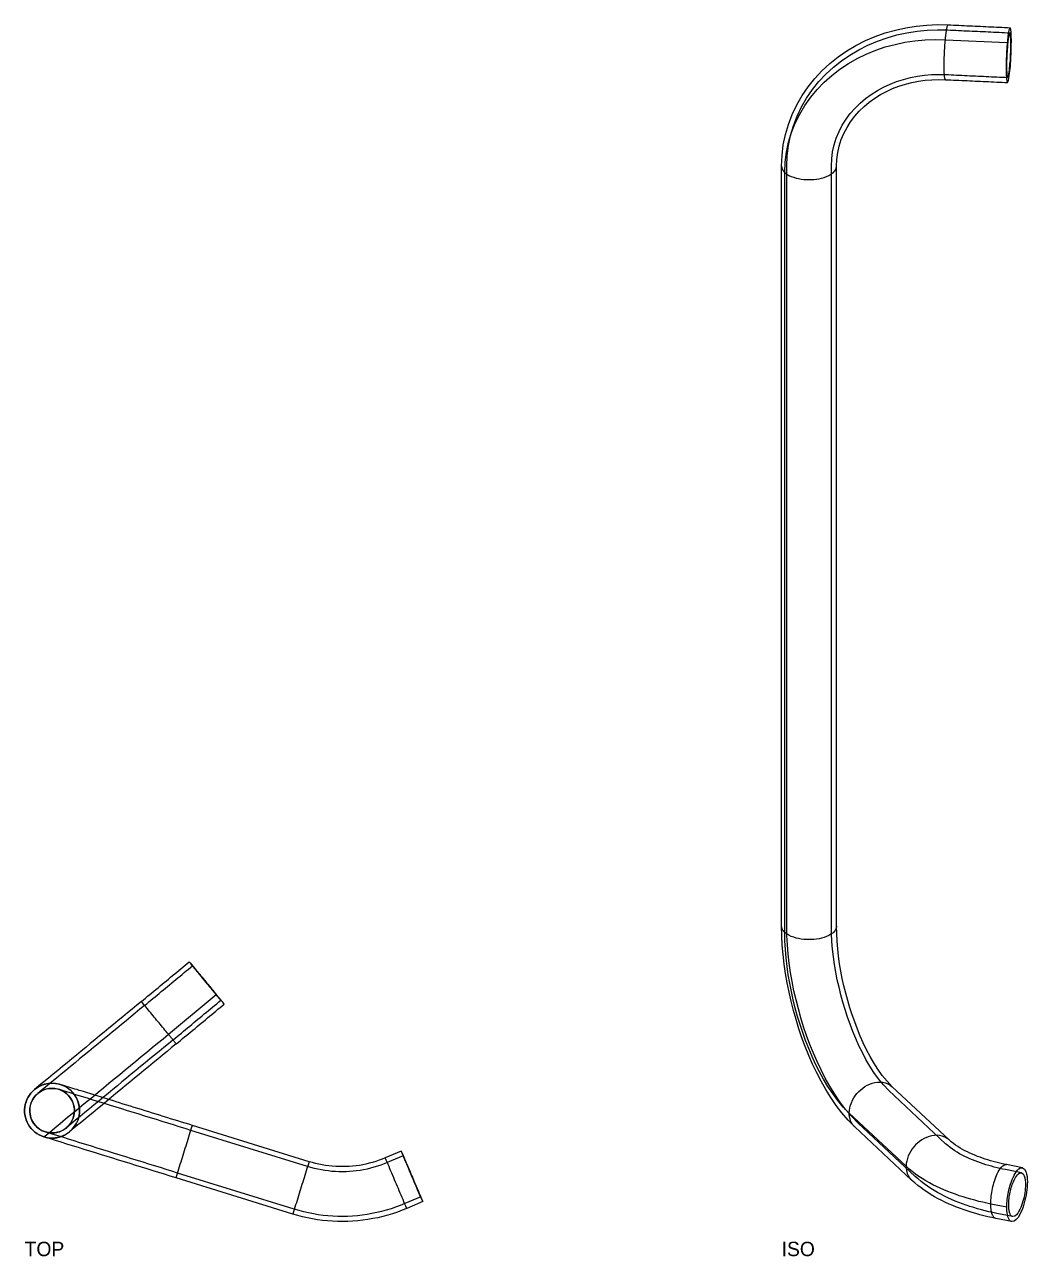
# Model space of a CAD drawing. Header units: millimetres. Extents: x 0 to 258, y -49 to 479.
# Drawn here: x 0 to 173.9, y 265.2 to 479 of the extents above; entities that cross this region are included whole.
import ezdxf

# ---------------------------------------------------------------- set-up
doc = ezdxf.new("R2010")
doc.units = ezdxf.units.MM
for name, color, linetype in [('ISO_HIDDEN', 8, 'CONTINUOUS'), ('ISO_VISIBLE', 7, 'Continuous'), ('TOP_HIDDEN', 8, 'CONTINUOUS'), ('TOP_VISIBLE', 7, 'Continuous')]:
    doc.layers.add(name, color=color, linetype=linetype)

msp = doc.modelspace()

# ---------------------------------------------------------------- linework, layer by layer
at = {"layer": 'ISO_HIDDEN'}
for points in [[(132.2, 454.41), (132.27, 456.19), (132.48, 457.96), (132.84, 459.7), (133.34, 461.41), (133.98, 463.07), (134.74, 464.68), (135.63, 466.22), (136.64, 467.69), (137.76, 469.08), (138.98, 470.37), (140.29, 471.58), (141.69, 472.69), (143.16, 473.69), (144.69, 474.6), (146.28, 475.4), (147.92, 476.1), (149.6, 476.69), (151.31, 477.17), (153.05, 477.55), (154.81, 477.83), (156.58, 478), (158.36, 478.07), (160.14, 478.04)], [(160.14, 478.04), (160.61, 478.01), (161.08, 477.99), (161.54, 477.97), (162.01, 477.95), (162.48, 477.93), (162.94, 477.91), (163.41, 477.89), (163.88, 477.86), (164.35, 477.84), (164.81, 477.82), (165.28, 477.8), (165.75, 477.78), (166.21, 477.76), (166.68, 477.74), (167.15, 477.71), (167.62, 477.69), (168.08, 477.67), (168.55, 477.65), (169.02, 477.63), (169.48, 477.61), (169.95, 477.59), (170.42, 477.56), (170.88, 477.54)], [(139.94, 454.41), (140, 455.65), (140.16, 456.87), (140.42, 458.08), (140.79, 459.26), (141.26, 460.4), (141.83, 461.5), (142.49, 462.54), (143.22, 463.54), (144.04, 464.47), (144.92, 465.33), (145.86, 466.13), (146.86, 466.86), (147.91, 467.52), (148.99, 468.11), (150.11, 468.63), (151.26, 469.08), (152.44, 469.46), (153.64, 469.76), (154.85, 470.01), (156.07, 470.18), (157.3, 470.28), (158.54, 470.32), (159.78, 470.3)], [(159.78, 470.3), (160.24, 470.28), (160.71, 470.26), (161.18, 470.23), (161.64, 470.21), (162.11, 470.19), (162.58, 470.17), (163.05, 470.15), (163.51, 470.13), (163.98, 470.1), (164.45, 470.08), (164.91, 470.06), (165.38, 470.04), (165.85, 470.02), (166.31, 470), (166.78, 469.98), (167.25, 469.95), (167.72, 469.93), (168.18, 469.91), (168.65, 469.89), (169.12, 469.87), (169.58, 469.85), (170.05, 469.83), (170.52, 469.8)], [(132.2, 322.55), (132.2, 454.41)], [(139.94, 322.55), (139.94, 454.41)], [(144.6, 288.37), (143.46, 289.52), (142.41, 290.75), (141.43, 292.04), (140.52, 293.37), (139.68, 294.75), (138.88, 296.16), (138.14, 297.59), (137.45, 299.05), (136.81, 300.53), (136.2, 302.03), (135.64, 303.55), (135.13, 305.08), (134.65, 306.63), (134.21, 308.18), (133.81, 309.75), (133.45, 311.32), (133.14, 312.91), (132.86, 314.5), (132.63, 316.1), (132.45, 317.71), (132.31, 319.32), (132.23, 320.93), (132.2, 322.55)], [(149.89, 294.03), (148.96, 294.99), (148.11, 296.03), (147.33, 297.12), (146.61, 298.25), (145.94, 299.41), (145.31, 300.59), (144.72, 301.8), (144.17, 303.02), (143.65, 304.26), (143.17, 305.51), (142.73, 306.77), (142.31, 308.05), (141.93, 309.33), (141.58, 310.62), (141.26, 311.93), (140.97, 313.24), (140.71, 314.55), (140.49, 315.87), (140.3, 317.2), (140.15, 318.53), (140.04, 319.87), (139.97, 321.21), (139.94, 322.55)], [(159.76, 284.79), (149.89, 294.03)], [(154.47, 279.13), (144.6, 288.37)], [(170.12, 280.3), (169.64, 280.4), (169.15, 280.51), (168.67, 280.62), (168.19, 280.75), (167.71, 280.87), (167.23, 281.01), (166.75, 281.15), (166.28, 281.3), (165.81, 281.46), (165.34, 281.63), (164.88, 281.8), (164.42, 281.99), (163.96, 282.18), (163.51, 282.38), (163.06, 282.6), (162.62, 282.83), (162.18, 283.06), (161.76, 283.31), (161.33, 283.58), (160.92, 283.85), (160.52, 284.15), (160.14, 284.46), (159.76, 284.79)], [(172.9, 279.75), (170.12, 280.3)], [(168.61, 272.71), (167.94, 272.84), (167.27, 272.99), (166.61, 273.15), (165.95, 273.32), (165.29, 273.51), (164.63, 273.7), (163.98, 273.9), (163.33, 274.12), (162.69, 274.35), (162.05, 274.59), (161.41, 274.85), (160.79, 275.11), (160.16, 275.4), (159.55, 275.69), (158.94, 276.01), (158.34, 276.34), (157.75, 276.68), (157.17, 277.04), (156.6, 277.42), (156.05, 277.82), (155.51, 278.24), (154.98, 278.67), (154.47, 279.13)], [(171.39, 272.15), (168.61, 272.71)]]:
    msp.add_lwpolyline(points, dxfattribs=at)
at = {"layer": 'ISO_VISIBLE'}
for points in [[(131.31, 454.41), (131.38, 456.25), (131.6, 458.08), (131.97, 459.89), (132.49, 461.66), (133.14, 463.38), (133.93, 465.05), (134.85, 466.64), (135.89, 468.17), (137.04, 469.6), (138.3, 470.95), (139.65, 472.2), (141.09, 473.35), (142.61, 474.4), (144.2, 475.34), (145.84, 476.18), (147.53, 476.9), (149.27, 477.52), (151.04, 478.02), (152.84, 478.42), (154.67, 478.71), (156.5, 478.89), (158.34, 478.96), (160.18, 478.92)], [(159.71, 476.35), (159.72, 476.47), (159.73, 476.58), (159.74, 476.7), (159.75, 476.81), (159.77, 476.93), (159.78, 477.04), (159.79, 477.15), (159.8, 477.27), (159.82, 477.38), (159.83, 477.5), (159.85, 477.61), (159.86, 477.73), (159.88, 477.84), (159.9, 477.95), (159.92, 478.07), (159.93, 478.18), (159.96, 478.29), (159.98, 478.41), (160, 478.52), (160.03, 478.63), (160.06, 478.74), (160.11, 478.85), (160.18, 478.92)], [(160.18, 478.92), (160.18, 478.92), (160.18, 478.92), (160.18, 478.92), (160.18, 478.92), (160.18, 478.92), (160.18, 478.92), (160.18, 478.92), (160.18, 478.92), (160.18, 478.92), (160.18, 478.92), (160.18, 478.92), (160.18, 478.92), (160.18, 478.92), (160.18, 478.92), (160.18, 478.92), (160.18, 478.92), (160.18, 478.92), (160.18, 478.92), (160.18, 478.92), (160.18, 478.92), (160.18, 478.92), (160.18, 478.92), (160.18, 478.92)], [(160.18, 478.92), (160.65, 478.9), (161.12, 478.88), (161.59, 478.86), (162.05, 478.84), (162.52, 478.82), (162.99, 478.8), (163.45, 478.77), (163.92, 478.75), (164.39, 478.73), (164.86, 478.71), (165.32, 478.69), (165.79, 478.67), (166.26, 478.65), (166.72, 478.62), (167.19, 478.6), (167.66, 478.58), (168.12, 478.56), (168.59, 478.54), (169.06, 478.52), (169.53, 478.5), (169.99, 478.47), (170.46, 478.45), (170.93, 478.43)], [(170.93, 478.43), (170.85, 478.35), (170.81, 478.25), (170.77, 478.14), (170.74, 478.02), (170.72, 477.91), (170.7, 477.8), (170.68, 477.69), (170.66, 477.57), (170.64, 477.46), (170.62, 477.35), (170.6, 477.23), (170.59, 477.12), (170.57, 477), (170.56, 476.89), (170.55, 476.78), (170.53, 476.66), (170.52, 476.55), (170.51, 476.43), (170.49, 476.32), (170.48, 476.2), (170.47, 476.09), (170.46, 475.97), (170.45, 475.86)], [(170.48, 468.92), (170.65, 469.28), (170.73, 469.69), (170.8, 470.11), (170.85, 470.52), (170.9, 470.94), (170.94, 471.36), (170.98, 471.77), (171.01, 472.19), (171.04, 472.61), (171.06, 473.03), (171.09, 473.45), (171.11, 473.86), (171.12, 474.28), (171.14, 474.7), (171.15, 475.12), (171.15, 475.54), (171.16, 475.96), (171.16, 476.38), (171.15, 476.8), (171.13, 477.21), (171.11, 477.63), (171.06, 478.05), (170.93, 478.43)], [(170.88, 477.54), (170.82, 477.48), (170.79, 477.39), (170.76, 477.3), (170.74, 477.21), (170.72, 477.12), (170.7, 477.03), (170.68, 476.94), (170.66, 476.85), (170.65, 476.75), (170.64, 476.66), (170.62, 476.57), (170.61, 476.47), (170.6, 476.38), (170.59, 476.29), (170.57, 476.2), (170.56, 476.1), (170.55, 476.01), (170.54, 475.92), (170.53, 475.82), (170.52, 475.73), (170.51, 475.64), (170.51, 475.55), (170.5, 475.45)], [(170.52, 469.8), (170.66, 470.1), (170.73, 470.44), (170.78, 470.77), (170.82, 471.11), (170.86, 471.45), (170.89, 471.79), (170.92, 472.13), (170.95, 472.47), (170.98, 472.81), (171, 473.15), (171.02, 473.49), (171.03, 473.83), (171.05, 474.17), (171.06, 474.51), (171.06, 474.85), (171.07, 475.19), (171.07, 475.53), (171.07, 475.87), (171.06, 476.21), (171.05, 476.55), (171.03, 476.89), (171, 477.23), (170.88, 477.54)], [(131.86, 453.32), (131.93, 455.08), (132.15, 456.82), (132.51, 458.54), (133.02, 460.22), (133.66, 461.86), (134.44, 463.44), (135.34, 464.95), (136.36, 466.38), (137.48, 467.73), (138.71, 468.99), (140.02, 470.16), (141.42, 471.23), (142.88, 472.21), (144.41, 473.08), (145.99, 473.85), (147.62, 474.51), (149.28, 475.08), (150.98, 475.54), (152.7, 475.9), (154.44, 476.16), (156.19, 476.33), (157.95, 476.39), (159.71, 476.35)], [(159.73, 469.41), (159.62, 469.68), (159.57, 469.98), (159.55, 470.28), (159.53, 470.58), (159.52, 470.89), (159.51, 471.19), (159.5, 471.5), (159.5, 471.8), (159.5, 472.1), (159.51, 472.41), (159.51, 472.71), (159.52, 473.02), (159.53, 473.32), (159.54, 473.62), (159.55, 473.93), (159.56, 474.23), (159.58, 474.53), (159.6, 474.84), (159.62, 475.14), (159.64, 475.45), (159.66, 475.75), (159.68, 476.05), (159.71, 476.35)], [(159.71, 476.35), (170.45, 475.86)], [(170.45, 475.86), (170.42, 475.56), (170.4, 475.25), (170.38, 474.95), (170.36, 474.65), (170.34, 474.34), (170.32, 474.04), (170.31, 473.74), (170.29, 473.43), (170.28, 473.13), (170.27, 472.83), (170.26, 472.52), (170.25, 472.22), (170.25, 471.91), (170.25, 471.61), (170.24, 471.31), (170.25, 471), (170.25, 470.7), (170.26, 470.39), (170.27, 470.09), (170.29, 469.79), (170.32, 469.48), (170.36, 469.18), (170.48, 468.92)], [(170.5, 475.45), (170.48, 475.21), (170.46, 474.96), (170.44, 474.71), (170.42, 474.47), (170.41, 474.22), (170.39, 473.97), (170.38, 473.73), (170.37, 473.48), (170.36, 473.23), (170.35, 472.98), (170.34, 472.74), (170.34, 472.49), (170.33, 472.24), (170.33, 472), (170.33, 471.75), (170.33, 471.5), (170.33, 471.25), (170.34, 471.01), (170.35, 470.76), (170.37, 470.51), (170.39, 470.27), (170.42, 470.02), (170.52, 469.8)], [(140.83, 454.41), (140.88, 455.58), (141.04, 456.75), (141.29, 457.89), (141.65, 459.01), (142.1, 460.09), (142.65, 461.13), (143.27, 462.12), (143.98, 463.06), (144.76, 463.93), (145.6, 464.75), (146.5, 465.5), (147.46, 466.19), (148.45, 466.81), (149.49, 467.36), (150.55, 467.85), (151.65, 468.27), (152.77, 468.62), (153.9, 468.91), (155.06, 469.14), (156.22, 469.3), (157.39, 469.4), (158.56, 469.44), (159.73, 469.41)], [(159.73, 469.41), (159.73, 469.41), (159.73, 469.41), (159.73, 469.41), (159.73, 469.41), (159.73, 469.41), (159.73, 469.41), (159.73, 469.41), (159.73, 469.41), (159.73, 469.41), (159.73, 469.41), (159.73, 469.41), (159.73, 469.41), (159.73, 469.41), (159.73, 469.41), (159.73, 469.41), (159.73, 469.41), (159.73, 469.41), (159.73, 469.41), (159.73, 469.41), (159.73, 469.41), (159.73, 469.41), (159.73, 469.41), (159.73, 469.41)], [(159.73, 469.41), (160.2, 469.39), (160.67, 469.37), (161.13, 469.35), (161.6, 469.32), (162.07, 469.3), (162.54, 469.28), (163, 469.26), (163.47, 469.24), (163.94, 469.22), (164.4, 469.2), (164.87, 469.17), (165.34, 469.15), (165.81, 469.13), (166.27, 469.11), (166.74, 469.09), (167.21, 469.07), (167.67, 469.05), (168.14, 469.02), (168.61, 469), (169.07, 468.98), (169.54, 468.96), (170.01, 468.94), (170.48, 468.92)], [(131.31, 454.41), (131.31, 454.36), (131.31, 454.3), (131.32, 454.25), (131.33, 454.19), (131.34, 454.14), (131.35, 454.09), (131.37, 454.03), (131.39, 453.98), (131.41, 453.93), (131.43, 453.88), (131.45, 453.83), (131.48, 453.79), (131.51, 453.74), (131.54, 453.69), (131.57, 453.65), (131.6, 453.6), (131.63, 453.56), (131.67, 453.52), (131.7, 453.48), (131.74, 453.43), (131.78, 453.4), (131.82, 453.36), (131.86, 453.32)], [(131.31, 322.55), (131.31, 454.41)], [(131.86, 453.32), (132.2, 453.04), (132.58, 452.81), (132.99, 452.62), (133.4, 452.47), (133.83, 452.34), (134.26, 452.24), (134.7, 452.16), (135.14, 452.11), (135.59, 452.08), (136.03, 452.07), (136.48, 452.07), (136.92, 452.1), (137.36, 452.15), (137.8, 452.23), (138.23, 452.32), (138.66, 452.44), (139.08, 452.59), (139.49, 452.78), (139.87, 453), (140.23, 453.27), (140.53, 453.59), (140.75, 453.98), (140.83, 454.41)], [(131.86, 321.45), (131.86, 453.32)], [(140.83, 322.55), (140.83, 454.41)], [(131.86, 321.45), (131.82, 321.49), (131.78, 321.53), (131.74, 321.57), (131.7, 321.61), (131.67, 321.65), (131.63, 321.7), (131.6, 321.74), (131.57, 321.78), (131.54, 321.83), (131.51, 321.87), (131.48, 321.92), (131.45, 321.97), (131.43, 322.02), (131.41, 322.07), (131.39, 322.12), (131.37, 322.17), (131.35, 322.22), (131.34, 322.28), (131.33, 322.33), (131.32, 322.38), (131.31, 322.44), (131.31, 322.49), (131.31, 322.55)], [(143.99, 287.72), (142.83, 288.89), (141.76, 290.14), (140.76, 291.45), (139.83, 292.81), (138.96, 294.21), (138.15, 295.65), (137.39, 297.11), (136.68, 298.6), (136.02, 300.11), (135.41, 301.64), (134.83, 303.18), (134.3, 304.74), (133.81, 306.32), (133.37, 307.9), (132.96, 309.5), (132.59, 311.1), (132.27, 312.72), (131.99, 314.34), (131.75, 315.97), (131.56, 317.61), (131.42, 319.25), (131.34, 320.9), (131.31, 322.55)], [(140.83, 322.55), (140.75, 322.11), (140.53, 321.73), (140.23, 321.4), (139.87, 321.13), (139.49, 320.91), (139.08, 320.73), (138.66, 320.58), (138.23, 320.46), (137.8, 320.36), (137.36, 320.29), (136.92, 320.24), (136.48, 320.21), (136.03, 320.2), (135.59, 320.21), (135.14, 320.25), (134.7, 320.3), (134.26, 320.38), (133.83, 320.48), (133.4, 320.6), (132.99, 320.76), (132.58, 320.95), (132.2, 321.18), (131.86, 321.45)], [(143.03, 290.11), (142, 291.16), (141.05, 292.3), (140.17, 293.48), (139.35, 294.72), (138.59, 295.98), (137.88, 297.28), (137.21, 298.6), (136.59, 299.94), (136.01, 301.3), (135.47, 302.68), (134.97, 304.07), (134.5, 305.47), (134.07, 306.89), (133.68, 308.31), (133.32, 309.74), (133, 311.19), (132.71, 312.64), (132.46, 314.1), (132.25, 315.56), (132.08, 317.03), (131.96, 318.5), (131.88, 319.98), (131.86, 321.45)], [(150.5, 294.68), (149.59, 295.62), (148.77, 296.64), (148.01, 297.7), (147.31, 298.81), (146.66, 299.94), (146.05, 301.1), (145.47, 302.28), (144.94, 303.47), (144.44, 304.68), (143.98, 305.91), (143.54, 307.14), (143.14, 308.39), (142.77, 309.64), (142.42, 310.9), (142.11, 312.18), (141.83, 313.45), (141.58, 314.74), (141.37, 316.03), (141.18, 317.33), (141.03, 318.63), (140.93, 319.93), (140.86, 321.24), (140.83, 322.55)], [(143.03, 290.11), (143.06, 290.57), (143.13, 291.03), (143.25, 291.48), (143.4, 291.91), (143.6, 292.33), (143.82, 292.73), (144.08, 293.12), (144.37, 293.48), (144.68, 293.83), (145.02, 294.14), (145.38, 294.43), (145.76, 294.69), (146.16, 294.93), (146.58, 295.12), (147.02, 295.28), (147.46, 295.4), (147.92, 295.47), (148.38, 295.49), (148.85, 295.45), (149.3, 295.35), (149.73, 295.19), (150.14, 294.96), (150.5, 294.68)], [(160.37, 285.44), (150.5, 294.68)], [(152.9, 280.87), (143.03, 290.11)], [(143.99, 287.72), (143.91, 287.8), (143.83, 287.89), (143.75, 287.97), (143.68, 288.06), (143.61, 288.16), (143.55, 288.25), (143.49, 288.35), (143.43, 288.45), (143.38, 288.55), (143.33, 288.65), (143.28, 288.76), (143.24, 288.87), (143.2, 288.98), (143.17, 289.09), (143.14, 289.2), (143.11, 289.31), (143.09, 289.42), (143.07, 289.53), (143.06, 289.65), (143.04, 289.76), (143.04, 289.88), (143.03, 289.99), (143.03, 290.11)], [(153.86, 278.48), (143.99, 287.72)], [(160.37, 285.44), (160.01, 285.72), (159.61, 285.95), (159.17, 286.11), (158.72, 286.21), (158.26, 286.25), (157.8, 286.23), (157.34, 286.16), (156.89, 286.04), (156.45, 285.88), (156.04, 285.69), (155.63, 285.46), (155.25, 285.19), (154.89, 284.9), (154.55, 284.59), (154.24, 284.24), (153.95, 283.88), (153.7, 283.5), (153.47, 283.09), (153.28, 282.67), (153.12, 282.24), (153, 281.79), (152.93, 281.33), (152.9, 280.87)], [(170.3, 281.18), (169.83, 281.27), (169.37, 281.37), (168.9, 281.48), (168.44, 281.6), (167.99, 281.72), (167.53, 281.85), (167.07, 281.98), (166.62, 282.13), (166.17, 282.28), (165.72, 282.43), (165.28, 282.6), (164.84, 282.78), (164.4, 282.96), (163.96, 283.15), (163.54, 283.36), (163.11, 283.57), (162.69, 283.8), (162.28, 284.03), (161.88, 284.28), (161.48, 284.55), (161.1, 284.83), (160.73, 285.12), (160.37, 285.44)], [(167.58, 274.33), (166.89, 274.47), (166.2, 274.63), (165.51, 274.79), (164.83, 274.97), (164.14, 275.15), (163.47, 275.35), (162.79, 275.55), (162.12, 275.77), (161.45, 276.01), (160.79, 276.25), (160.13, 276.51), (159.47, 276.78), (158.83, 277.07), (158.19, 277.37), (157.56, 277.68), (156.93, 278.01), (156.32, 278.36), (155.71, 278.73), (155.12, 279.12), (154.54, 279.52), (153.98, 279.95), (153.43, 280.4), (152.9, 280.87)], [(152.9, 280.87), (152.9, 280.75), (152.91, 280.64), (152.92, 280.52), (152.93, 280.41), (152.95, 280.29), (152.96, 280.18), (152.99, 280.07), (153.01, 279.96), (153.04, 279.85), (153.08, 279.74), (153.11, 279.63), (153.16, 279.52), (153.2, 279.41), (153.25, 279.31), (153.3, 279.21), (153.36, 279.11), (153.42, 279.01), (153.49, 278.92), (153.55, 278.82), (153.63, 278.73), (153.7, 278.65), (153.78, 278.56), (153.86, 278.48)], [(167.58, 274.33), (167.59, 274.67), (167.6, 275.01), (167.63, 275.34), (167.67, 275.68), (167.71, 276.02), (167.76, 276.35), (167.82, 276.68), (167.89, 277.02), (167.96, 277.35), (168.04, 277.67), (168.13, 278), (168.23, 278.32), (168.34, 278.64), (168.46, 278.96), (168.58, 279.28), (168.72, 279.58), (168.87, 279.89), (169.04, 280.18), (169.22, 280.46), (169.43, 280.73), (169.68, 280.97), (169.96, 281.14), (170.3, 281.18)], [(173.08, 280.62), (170.3, 281.18)], [(170.36, 273.78), (170.37, 274.12), (170.39, 274.45), (170.41, 274.79), (170.45, 275.13), (170.49, 275.46), (170.54, 275.8), (170.6, 276.13), (170.67, 276.46), (170.74, 276.79), (170.83, 277.12), (170.92, 277.45), (171.01, 277.77), (171.12, 278.09), (171.24, 278.41), (171.37, 278.72), (171.5, 279.03), (171.65, 279.33), (171.82, 279.63), (172.01, 279.91), (172.22, 280.18), (172.46, 280.41), (172.75, 280.59), (173.08, 280.62)], [(173.08, 280.62), (173.45, 280.37), (173.67, 279.97), (173.8, 279.53), (173.88, 279.08), (173.92, 278.62), (173.93, 278.16), (173.92, 277.7), (173.9, 277.24), (173.85, 276.78), (173.79, 276.33), (173.71, 275.88), (173.62, 275.42), (173.52, 274.98), (173.4, 274.53), (173.27, 274.09), (173.12, 273.66), (172.95, 273.23), (172.76, 272.81), (172.55, 272.4), (172.31, 272.01), (172.02, 271.66), (171.66, 271.37), (171.22, 271.28)], [(168.44, 271.83), (167.75, 271.98), (167.06, 272.13), (166.37, 272.3), (165.69, 272.47), (165.01, 272.66), (164.34, 272.86), (163.66, 273.07), (162.99, 273.3), (162.33, 273.53), (161.67, 273.78), (161.02, 274.05), (160.37, 274.33), (159.73, 274.62), (159.09, 274.93), (158.47, 275.25), (157.85, 275.59), (157.24, 275.95), (156.65, 276.32), (156.06, 276.72), (155.49, 277.13), (154.93, 277.56), (154.39, 278.01), (153.86, 278.48)], [(170.7, 274.18), (170.7, 274.46), (170.72, 274.73), (170.74, 275.01), (170.76, 275.28), (170.8, 275.55), (170.84, 275.83), (170.89, 276.1), (170.94, 276.37), (171.01, 276.64), (171.07, 276.9), (171.15, 277.17), (171.23, 277.43), (171.31, 277.69), (171.41, 277.95), (171.51, 278.2), (171.62, 278.46), (171.75, 278.7), (171.88, 278.94), (172.03, 279.17), (172.2, 279.39), (172.4, 279.58), (172.63, 279.72), (172.9, 279.75)], [(172.9, 279.75), (173.21, 279.55), (173.39, 279.22), (173.49, 278.86), (173.56, 278.49), (173.59, 278.12), (173.6, 277.75), (173.59, 277.37), (173.57, 277), (173.53, 276.63), (173.48, 276.26), (173.42, 275.89), (173.35, 275.52), (173.26, 275.16), (173.17, 274.8), (173.06, 274.44), (172.94, 274.09), (172.8, 273.74), (172.65, 273.4), (172.48, 273.07), (172.28, 272.75), (172.04, 272.46), (171.75, 272.23), (171.39, 272.15)], [(170.36, 273.78), (167.58, 274.33)], [(168.44, 271.83), (168.32, 271.87), (168.22, 271.93), (168.13, 272.01), (168.05, 272.11), (167.98, 272.21), (167.92, 272.31), (167.87, 272.42), (167.83, 272.54), (167.79, 272.65), (167.75, 272.77), (167.72, 272.89), (167.7, 273), (167.68, 273.12), (167.66, 273.24), (167.64, 273.36), (167.63, 273.48), (167.61, 273.6), (167.6, 273.73), (167.6, 273.85), (167.59, 273.97), (167.59, 274.09), (167.58, 274.21), (167.58, 274.33)], [(171.22, 271.28), (171.1, 271.32), (171, 271.38), (170.91, 271.46), (170.83, 271.55), (170.76, 271.65), (170.7, 271.76), (170.65, 271.87), (170.61, 271.98), (170.57, 272.1), (170.54, 272.21), (170.51, 272.33), (170.48, 272.45), (170.46, 272.57), (170.44, 272.69), (170.42, 272.81), (170.41, 272.93), (170.4, 273.05), (170.39, 273.17), (170.38, 273.29), (170.37, 273.41), (170.37, 273.54), (170.37, 273.66), (170.36, 273.78)], [(171.39, 272.15), (171.3, 272.18), (171.21, 272.23), (171.14, 272.3), (171.08, 272.37), (171.02, 272.46), (170.97, 272.54), (170.93, 272.63), (170.9, 272.72), (170.86, 272.82), (170.84, 272.91), (170.81, 273.01), (170.79, 273.1), (170.77, 273.2), (170.76, 273.3), (170.74, 273.4), (170.73, 273.49), (170.72, 273.59), (170.71, 273.69), (170.71, 273.79), (170.7, 273.89), (170.7, 273.99), (170.7, 274.09), (170.7, 274.18)], [(171.22, 271.28), (168.44, 271.83)]]:
    msp.add_lwpolyline(points, dxfattribs=at)
at = {"layer": 'TOP_HIDDEN'}
for points in [[(34.61, 309.01), (34.35, 309.33), (34.08, 309.64), (33.82, 309.96), (33.56, 310.28), (33.29, 310.6), (33.03, 310.92), (32.77, 311.24), (32.5, 311.56), (32.24, 311.88), (31.98, 312.2), (31.71, 312.52), (31.45, 312.84), (31.19, 313.16), (30.92, 313.48), (30.66, 313.8), (30.4, 314.12), (30.13, 314.44), (29.87, 314.76), (29.61, 315.08), (29.34, 315.4), (29.08, 315.72), (28.82, 316.04), (28.55, 316.36)], [(20.81, 308.78), (21.17, 309.08), (21.54, 309.38), (21.9, 309.68), (22.26, 309.98), (22.62, 310.28), (22.98, 310.58), (23.34, 310.88), (23.7, 311.18), (24.06, 311.48), (24.42, 311.78), (24.79, 312.08), (25.15, 312.38), (25.51, 312.68), (25.87, 312.97), (26.23, 313.27), (26.59, 313.57), (26.95, 313.87), (27.31, 314.17), (27.67, 314.47), (28.04, 314.77), (28.4, 315.07), (28.76, 315.37), (29.12, 315.67)], [(34.05, 309.69), (33.83, 309.95), (33.62, 310.21), (33.4, 310.47), (33.19, 310.73), (32.97, 310.99), (32.76, 311.25), (32.55, 311.51), (32.33, 311.77), (32.12, 312.03), (31.9, 312.29), (31.69, 312.55), (31.47, 312.81), (31.26, 313.07), (31.05, 313.33), (30.83, 313.59), (30.62, 313.85), (30.4, 314.11), (30.19, 314.37), (29.98, 314.63), (29.76, 314.89), (29.55, 315.15), (29.33, 315.41), (29.12, 315.67)], [(29.12, 315.67), (29.28, 315.47), (29.45, 315.27), (29.62, 315.07), (29.78, 314.86), (29.95, 314.66), (30.11, 314.46), (30.28, 314.26), (30.45, 314.06), (30.61, 313.86), (30.78, 313.66), (30.94, 313.46), (31.11, 313.26), (31.27, 313.05), (31.44, 312.85), (31.61, 312.65), (31.77, 312.45), (31.94, 312.25), (32.1, 312.05), (32.27, 311.85), (32.44, 311.65), (32.6, 311.44), (32.77, 311.24), (32.93, 311.04)], [(32.93, 311.04), (32.98, 310.98), (33.03, 310.92), (33.08, 310.87), (33.13, 310.81), (33.17, 310.75), (33.22, 310.69), (33.27, 310.63), (33.32, 310.57), (33.37, 310.51), (33.42, 310.45), (33.47, 310.4), (33.51, 310.34), (33.56, 310.28), (33.61, 310.22), (33.66, 310.16), (33.71, 310.1), (33.76, 310.04), (33.8, 309.99), (33.85, 309.93), (33.9, 309.87), (33.95, 309.81), (34, 309.75), (34.05, 309.69)], [(20.81, 308.78), (20.01, 308.12), (19.2, 307.46), (18.4, 306.79), (17.59, 306.13), (16.79, 305.46), (15.98, 304.8), (15.18, 304.14), (14.37, 303.47), (13.57, 302.81), (12.76, 302.15), (11.96, 301.48), (11.15, 300.82), (10.35, 300.15), (9.54, 299.49), (8.74, 298.83), (7.93, 298.16), (7.13, 297.5), (6.32, 296.84), (5.52, 296.17), (4.71, 295.51), (3.91, 294.84), (3.1, 294.18), (2.29, 293.52)], [(25.74, 302.81), (26.1, 303.1), (26.46, 303.4), (26.82, 303.7), (27.19, 304), (27.55, 304.3), (27.91, 304.6), (28.27, 304.9), (28.63, 305.2), (28.99, 305.5), (29.35, 305.8), (29.71, 306.1), (30.07, 306.4), (30.44, 306.7), (30.8, 307), (31.16, 307.3), (31.52, 307.6), (31.88, 307.9), (32.24, 308.19), (32.6, 308.49), (32.96, 308.79), (33.32, 309.09), (33.68, 309.39), (34.05, 309.69)], [(25.74, 302.81), (24.94, 302.14), (24.13, 301.48), (23.33, 300.81), (22.52, 300.15), (21.72, 299.49), (20.91, 298.82), (20.11, 298.16), (19.3, 297.5), (18.5, 296.83), (17.69, 296.17), (16.88, 295.5), (16.08, 294.84), (15.27, 294.18), (14.47, 293.51), (13.66, 292.85), (12.86, 292.19), (12.05, 291.52), (11.25, 290.86), (10.44, 290.19), (9.64, 289.53), (8.83, 288.87), (8.03, 288.2), (7.22, 287.54)], [(1.73, 294.2), (1.89, 294.33), (2.06, 294.45), (2.23, 294.56), (2.4, 294.67), (2.58, 294.77), (2.77, 294.86), (2.96, 294.94), (3.15, 295.01), (3.34, 295.08), (3.54, 295.13), (3.74, 295.18), (3.94, 295.22), (4.14, 295.25), (4.35, 295.27), (4.55, 295.29), (4.76, 295.29), (4.96, 295.29), (5.17, 295.27), (5.37, 295.25), (5.57, 295.22), (5.77, 295.18), (5.97, 295.13), (6.17, 295.08)], [(7.79, 286.85), (8.26, 287.3), (8.67, 287.81), (9, 288.36), (9.26, 288.96), (9.43, 289.59), (9.51, 290.23), (9.51, 290.88), (9.42, 291.53), (9.24, 292.15), (8.97, 292.75), (8.63, 293.3), (8.22, 293.8), (7.74, 294.24), (7.21, 294.61), (6.63, 294.91), (6.01, 295.12), (5.38, 295.25), (4.73, 295.29), (4.08, 295.24), (3.44, 295.11), (2.83, 294.88), (2.26, 294.58), (1.73, 294.2)], [(6.17, 295.08), (6.78, 294.84), (7.35, 294.53), (7.87, 294.14), (8.33, 293.68), (8.72, 293.17), (9.05, 292.6), (9.29, 292), (9.45, 291.37), (9.52, 290.72), (9.5, 290.07), (9.39, 289.43), (9.2, 288.81), (8.92, 288.22), (8.57, 287.67), (8.15, 287.18), (7.66, 286.75), (7.12, 286.39), (6.53, 286.11), (5.92, 285.91), (5.28, 285.79), (4.63, 285.77), (3.98, 285.83), (3.35, 285.98)], [(14.59, 292.46), (14.23, 292.58), (13.86, 292.69), (13.49, 292.8), (13.13, 292.92), (12.76, 293.03), (12.39, 293.14), (12.03, 293.26), (11.66, 293.37), (11.3, 293.48), (10.93, 293.6), (10.56, 293.71), (10.2, 293.83), (9.83, 293.94), (9.47, 294.05), (9.1, 294.17), (8.73, 294.28), (8.37, 294.39), (8, 294.51), (7.64, 294.62), (7.27, 294.74), (6.9, 294.85), (6.54, 294.96), (6.17, 295.08)], [(3.61, 286.83), (3.12, 287.02), (2.65, 287.28), (2.23, 287.59), (1.86, 287.96), (1.53, 288.38), (1.27, 288.84), (1.07, 289.33), (0.95, 289.85), (0.89, 290.37), (0.9, 290.9), (0.99, 291.42), (1.15, 291.93), (1.37, 292.41), (1.66, 292.85), (2, 293.25), (2.4, 293.6), (2.84, 293.89), (3.32, 294.12), (3.82, 294.29), (4.34, 294.38), (4.87, 294.4), (5.39, 294.35), (5.91, 294.23)], [(2.29, 293.52), (2.03, 293.27), (1.78, 293.01), (1.56, 292.72), (1.37, 292.41), (1.21, 292.09), (1.08, 291.75), (0.98, 291.4), (0.92, 291.04), (0.89, 290.68), (0.89, 290.32), (0.93, 289.96), (1, 289.6), (1.1, 289.26), (1.23, 288.92), (1.4, 288.6), (1.6, 288.29), (1.82, 288.01), (2.07, 287.74), (2.34, 287.5), (2.63, 287.29), (2.94, 287.11), (3.27, 286.95), (3.61, 286.83)], [(7.22, 287.54), (7.61, 287.9), (7.94, 288.31), (8.21, 288.77), (8.42, 289.25), (8.56, 289.76), (8.62, 290.29), (8.62, 290.82), (8.55, 291.34), (8.4, 291.85), (8.19, 292.33), (7.91, 292.78), (7.57, 293.19), (7.18, 293.55), (6.75, 293.85), (6.28, 294.09), (5.78, 294.26), (5.26, 294.37), (4.73, 294.4), (4.21, 294.36), (3.69, 294.25), (3.19, 294.07), (2.72, 293.82), (2.29, 293.52)], [(5.91, 294.23), (6.4, 294.04), (6.86, 293.78), (7.29, 293.46), (7.66, 293.09), (7.98, 292.67), (8.25, 292.21), (8.44, 291.72), (8.57, 291.21), (8.63, 290.68), (8.61, 290.16), (8.53, 289.63), (8.37, 289.13), (8.15, 288.65), (7.86, 288.21), (7.51, 287.81), (7.12, 287.46), (6.68, 287.16), (6.2, 286.93), (5.7, 286.77), (5.18, 286.68), (4.65, 286.66), (4.12, 286.71), (3.61, 286.83)], [(28.83, 287.11), (27.83, 287.42), (26.83, 287.73), (25.84, 288.04), (24.84, 288.35), (23.85, 288.66), (22.85, 288.97), (21.85, 289.28), (20.86, 289.59), (19.86, 289.9), (18.86, 290.2), (17.87, 290.51), (16.87, 290.82), (15.87, 291.13), (14.88, 291.44), (13.88, 291.75), (12.88, 292.06), (11.89, 292.37), (10.89, 292.68), (9.89, 292.99), (8.9, 293.3), (7.9, 293.61), (6.9, 293.92), (5.91, 294.23)], [(3.61, 286.83), (3.77, 286.78), (3.93, 286.74), (4.1, 286.71), (4.26, 286.69), (4.43, 286.67), (4.59, 286.66), (4.76, 286.65), (4.93, 286.66), (5.09, 286.67), (5.26, 286.69), (5.42, 286.71), (5.59, 286.74), (5.75, 286.78), (5.91, 286.83), (6.07, 286.88), (6.22, 286.94), (6.38, 287.01), (6.53, 287.08), (6.67, 287.16), (6.82, 287.25), (6.96, 287.34), (7.09, 287.44), (7.22, 287.54)], [(26.53, 279.71), (25.53, 280.02), (24.54, 280.33), (23.54, 280.64), (22.54, 280.95), (21.55, 281.26), (20.55, 281.57), (19.55, 281.88), (18.56, 282.19), (17.56, 282.5), (16.57, 282.81), (15.57, 283.12), (14.57, 283.43), (13.58, 283.73), (12.58, 284.04), (11.58, 284.35), (10.59, 284.66), (9.59, 284.97), (8.59, 285.28), (7.6, 285.59), (6.6, 285.9), (5.6, 286.21), (4.61, 286.52), (3.61, 286.83)], [(49.08, 280.82), (28.83, 287.11)], [(65.67, 282.69), (62.91, 281.52)], [(65.33, 283.51), (65.49, 283.13), (65.65, 282.75), (65.81, 282.36), (65.97, 281.98), (66.13, 281.6), (66.3, 281.22), (66.46, 280.84), (66.62, 280.46), (66.78, 280.08), (66.94, 279.7), (67.11, 279.31), (67.27, 278.93), (67.43, 278.55), (67.59, 278.17), (67.75, 277.79), (67.91, 277.41), (68.08, 277.03), (68.24, 276.65), (68.4, 276.26), (68.56, 275.88), (68.72, 275.5), (68.89, 275.12), (69.05, 274.74)], [(68.7, 275.56), (68.57, 275.87), (68.44, 276.18), (68.31, 276.49), (68.17, 276.8), (68.04, 277.11), (67.91, 277.42), (67.78, 277.73), (67.65, 278.04), (67.52, 278.35), (67.38, 278.66), (67.25, 278.97), (67.12, 279.28), (66.99, 279.59), (66.86, 279.9), (66.73, 280.21), (66.59, 280.52), (66.46, 280.83), (66.33, 281.14), (66.2, 281.45), (66.07, 281.76), (65.94, 282.07), (65.8, 282.38), (65.67, 282.69)], [(65.67, 282.69), (65.8, 282.38), (65.94, 282.07), (66.07, 281.76), (66.2, 281.45), (66.33, 281.14), (66.46, 280.83), (66.59, 280.52), (66.73, 280.21), (66.86, 279.9), (66.99, 279.59), (67.12, 279.28), (67.25, 278.97), (67.38, 278.66), (67.52, 278.35), (67.65, 278.04), (67.78, 277.73), (67.91, 277.42), (68.04, 277.11), (68.17, 276.8), (68.31, 276.49), (68.44, 276.18), (68.57, 275.87), (68.7, 275.56)], [(62.91, 281.52), (62.34, 281.29), (61.77, 281.07), (61.18, 280.88), (60.6, 280.7), (60, 280.54), (59.4, 280.39), (58.8, 280.27), (58.2, 280.16), (57.59, 280.08), (56.98, 280.01), (56.36, 279.96), (55.75, 279.93), (55.14, 279.92), (54.52, 279.92), (53.91, 279.95), (53.29, 279.99), (52.68, 280.06), (52.07, 280.14), (51.47, 280.24), (50.86, 280.36), (50.26, 280.49), (49.67, 280.65), (49.08, 280.82)], [(46.78, 273.42), (26.53, 279.71)], [(65.94, 274.39), (65.15, 274.07), (64.35, 273.77), (63.55, 273.5), (62.73, 273.25), (61.91, 273.03), (61.08, 272.83), (60.25, 272.66), (59.41, 272.51), (58.56, 272.39), (57.72, 272.3), (56.87, 272.23), (56.02, 272.19), (55.17, 272.17), (54.32, 272.18), (53.47, 272.21), (52.62, 272.28), (51.77, 272.36), (50.93, 272.48), (50.09, 272.61), (49.25, 272.78), (48.42, 272.97), (47.6, 273.18), (46.78, 273.42)], [(68.7, 275.56), (65.94, 274.39)]]:
    msp.add_lwpolyline(points, dxfattribs=at)
at = {"layer": 'TOP_VISIBLE'}
for points in [[(20.25, 309.47), (20.61, 309.77), (20.97, 310.07), (21.33, 310.37), (21.69, 310.67), (22.05, 310.97), (22.41, 311.27), (22.78, 311.56), (23.14, 311.86), (23.5, 312.16), (23.86, 312.46), (24.22, 312.76), (24.58, 313.06), (24.94, 313.36), (25.3, 313.66), (25.66, 313.96), (26.03, 314.26), (26.39, 314.56), (26.75, 314.86), (27.11, 315.16), (27.47, 315.46), (27.83, 315.76), (28.19, 316.06), (28.55, 316.36)], [(28.55, 316.36), (28.76, 316.11), (28.96, 315.86), (29.16, 315.61), (29.37, 315.37), (29.57, 315.12), (29.78, 314.87), (29.98, 314.62), (30.18, 314.38), (30.39, 314.13), (30.59, 313.88), (30.8, 313.63), (31, 313.39), (31.2, 313.14), (31.41, 312.89), (31.61, 312.64), (31.82, 312.4), (32.02, 312.15), (32.22, 311.9), (32.43, 311.66), (32.63, 311.41), (32.84, 311.16), (33.04, 310.91), (33.24, 310.67)], [(24.94, 303.78), (33.24, 310.67)], [(33.24, 310.67), (33.3, 310.59), (33.36, 310.52), (33.42, 310.45), (33.48, 310.38), (33.54, 310.3), (33.6, 310.23), (33.66, 310.16), (33.72, 310.09), (33.78, 310.02), (33.84, 309.94), (33.9, 309.87), (33.96, 309.8), (34.02, 309.73), (34.08, 309.66), (34.14, 309.58), (34.19, 309.51), (34.25, 309.44), (34.31, 309.37), (34.37, 309.29), (34.43, 309.22), (34.49, 309.15), (34.55, 309.08), (34.61, 309.01)], [(20.25, 309.47), (19.44, 308.81), (18.64, 308.14), (17.83, 307.48), (17.03, 306.81), (16.22, 306.15), (15.42, 305.49), (14.61, 304.82), (13.81, 304.16), (13, 303.5), (12.2, 302.83), (11.39, 302.17), (10.59, 301.5), (9.78, 300.84), (8.98, 300.18), (8.17, 299.51), (7.37, 298.85), (6.56, 298.19), (5.76, 297.52), (4.95, 296.86), (4.14, 296.19), (3.34, 295.53), (2.53, 294.87), (1.73, 294.2)], [(24.94, 303.78), (24.73, 304.03), (24.53, 304.27), (24.33, 304.52), (24.12, 304.77), (23.92, 305.02), (23.72, 305.26), (23.51, 305.51), (23.31, 305.76), (23.1, 306.01), (22.9, 306.25), (22.7, 306.5), (22.49, 306.75), (22.29, 307), (22.08, 307.24), (21.88, 307.49), (21.68, 307.74), (21.47, 307.98), (21.27, 308.23), (21.06, 308.48), (20.86, 308.73), (20.66, 308.97), (20.45, 309.22), (20.25, 309.47)], [(26.31, 302.12), (26.67, 302.42), (27.03, 302.72), (27.39, 303.02), (27.75, 303.32), (28.11, 303.62), (28.47, 303.92), (28.83, 304.22), (29.2, 304.51), (29.56, 304.81), (29.92, 305.11), (30.28, 305.41), (30.64, 305.71), (31, 306.01), (31.36, 306.31), (31.72, 306.61), (32.08, 306.91), (32.45, 307.21), (32.81, 307.51), (33.17, 307.81), (33.53, 308.11), (33.89, 308.41), (34.25, 308.71), (34.61, 309.01)], [(3.35, 285.98), (4.29, 286.75), (5.22, 287.53), (6.16, 288.3), (7.1, 289.08), (8.04, 289.85), (8.98, 290.62), (9.92, 291.4), (10.86, 292.17), (11.8, 292.94), (12.73, 293.72), (13.67, 294.49), (14.61, 295.27), (15.55, 296.04), (16.49, 296.81), (17.43, 297.59), (18.37, 298.36), (19.31, 299.14), (20.24, 299.91), (21.18, 300.68), (22.12, 301.46), (23.06, 302.23), (24, 303.01), (24.94, 303.78)], [(26.31, 302.12), (26.25, 302.19), (26.19, 302.26), (26.13, 302.34), (26.07, 302.41), (26.01, 302.48), (25.95, 302.55), (25.89, 302.62), (25.83, 302.7), (25.77, 302.77), (25.71, 302.84), (25.65, 302.91), (25.59, 302.99), (25.53, 303.06), (25.47, 303.13), (25.41, 303.2), (25.36, 303.27), (25.3, 303.35), (25.24, 303.42), (25.18, 303.49), (25.12, 303.56), (25.06, 303.63), (25, 303.71), (24.94, 303.78)], [(26.31, 302.12), (25.5, 301.46), (24.7, 300.79), (23.89, 300.13), (23.09, 299.46), (22.28, 298.8), (21.48, 298.14), (20.67, 297.47), (19.87, 296.81), (19.06, 296.15), (18.26, 295.48), (17.45, 294.82), (16.64, 294.15), (15.84, 293.49), (15.03, 292.83), (14.23, 292.16), (13.42, 291.5), (12.62, 290.84), (11.81, 290.17), (11.01, 289.51), (10.2, 288.84), (9.4, 288.18), (8.59, 287.52), (7.79, 286.85)], [(3.35, 285.98), (2.93, 286.13), (2.53, 286.32), (2.14, 286.55), (1.78, 286.81), (1.45, 287.1), (1.14, 287.43), (0.87, 287.78), (0.63, 288.16), (0.43, 288.55), (0.26, 288.96), (0.13, 289.39), (0.05, 289.83), (0, 290.27), (0, 290.72), (0.04, 291.16), (0.12, 291.6), (0.24, 292.03), (0.4, 292.44), (0.6, 292.84), (0.83, 293.22), (1.1, 293.58), (1.4, 293.9), (1.73, 294.2)], [(1.73, 294.2), (1.4, 293.9), (1.1, 293.58), (0.83, 293.22), (0.6, 292.84), (0.4, 292.44), (0.24, 292.03), (0.12, 291.6), (0.04, 291.16), (0, 290.72), (0, 290.27), (0.05, 289.83), (0.13, 289.39), (0.26, 288.96), (0.43, 288.55), (0.63, 288.16), (0.87, 287.78), (1.14, 287.43), (1.45, 287.1), (1.78, 286.81), (2.14, 286.55), (2.53, 286.32), (2.93, 286.13), (3.35, 285.98)], [(1.73, 294.2), (1.4, 293.9), (1.1, 293.58), (0.83, 293.22), (0.6, 292.84), (0.4, 292.44), (0.24, 292.03), (0.12, 291.6), (0.04, 291.16), (0, 290.72), (0, 290.27), (0.05, 289.83), (0.13, 289.39), (0.26, 288.96), (0.43, 288.55), (0.63, 288.16), (0.87, 287.78), (1.14, 287.43), (1.45, 287.1), (1.78, 286.81), (2.14, 286.55), (2.53, 286.32), (2.93, 286.13), (3.35, 285.98)], [(29.09, 287.96), (28.46, 288.16), (27.83, 288.35), (27.2, 288.55), (26.57, 288.74), (25.94, 288.94), (25.31, 289.13), (24.68, 289.33), (24.05, 289.53), (23.42, 289.72), (22.79, 289.92), (22.16, 290.11), (21.53, 290.31), (20.9, 290.5), (20.27, 290.7), (19.64, 290.9), (19, 291.09), (18.37, 291.29), (17.74, 291.48), (17.11, 291.68), (16.48, 291.87), (15.85, 292.07), (15.22, 292.27), (14.59, 292.46)], [(3.35, 285.98), (3.54, 285.92), (3.74, 285.88), (3.94, 285.84), (4.15, 285.81), (4.35, 285.78), (4.56, 285.77), (4.76, 285.77), (4.97, 285.77), (5.17, 285.78), (5.37, 285.81), (5.58, 285.84), (5.78, 285.88), (5.98, 285.92), (6.17, 285.98), (6.37, 286.05), (6.56, 286.12), (6.75, 286.2), (6.93, 286.29), (7.11, 286.39), (7.29, 286.49), (7.46, 286.61), (7.63, 286.73), (7.79, 286.85)], [(3.35, 285.98), (3.54, 285.92), (3.74, 285.88), (3.94, 285.84), (4.15, 285.81), (4.35, 285.78), (4.56, 285.77), (4.76, 285.77), (4.97, 285.77), (5.17, 285.78), (5.37, 285.81), (5.58, 285.84), (5.78, 285.88), (5.98, 285.92), (6.17, 285.98), (6.37, 286.05), (6.56, 286.12), (6.75, 286.2), (6.93, 286.29), (7.11, 286.39), (7.29, 286.49), (7.46, 286.61), (7.63, 286.73), (7.79, 286.85)], [(26.27, 278.86), (26.39, 279.26), (26.51, 279.65), (26.64, 280.05), (26.76, 280.44), (26.88, 280.84), (27, 281.24), (27.13, 281.63), (27.25, 282.03), (27.37, 282.42), (27.5, 282.82), (27.62, 283.21), (27.74, 283.61), (27.86, 284), (27.99, 284.4), (28.11, 284.8), (28.23, 285.19), (28.35, 285.59), (28.48, 285.98), (28.6, 286.38), (28.72, 286.77), (28.85, 287.17), (28.97, 287.56), (29.09, 287.96)], [(49.34, 281.67), (29.09, 287.96)], [(26.27, 278.86), (25.27, 279.17), (24.27, 279.48), (23.28, 279.79), (22.28, 280.1), (21.28, 280.41), (20.29, 280.72), (19.29, 281.03), (18.29, 281.34), (17.3, 281.65), (16.3, 281.96), (15.3, 282.27), (14.31, 282.58), (13.31, 282.89), (12.32, 283.19), (11.32, 283.5), (10.32, 283.81), (9.33, 284.12), (8.33, 284.43), (7.33, 284.74), (6.34, 285.05), (5.34, 285.36), (4.34, 285.67), (3.35, 285.98)], [(62.56, 282.34), (62.02, 282.11), (61.47, 281.91), (60.91, 281.72), (60.35, 281.55), (59.78, 281.4), (59.21, 281.26), (58.64, 281.14), (58.06, 281.04), (57.48, 280.96), (56.89, 280.89), (56.31, 280.85), (55.72, 280.82), (55.13, 280.81), (54.54, 280.81), (53.96, 280.84), (53.37, 280.88), (52.79, 280.94), (52.2, 281.02), (51.62, 281.11), (51.05, 281.23), (50.47, 281.36), (49.91, 281.51), (49.34, 281.67)], [(65.33, 283.51), (62.56, 282.34)], [(66.29, 273.57), (66.12, 273.95), (65.96, 274.33), (65.8, 274.71), (65.64, 275.09), (65.48, 275.47), (65.31, 275.85), (65.15, 276.24), (64.99, 276.62), (64.83, 277), (64.67, 277.38), (64.51, 277.76), (64.34, 278.14), (64.18, 278.52), (64.02, 278.9), (63.86, 279.29), (63.7, 279.67), (63.53, 280.05), (63.37, 280.43), (63.21, 280.81), (63.05, 281.19), (62.89, 281.57), (62.73, 281.95), (62.56, 282.34)], [(69.05, 274.74), (68.89, 275.12), (68.72, 275.5), (68.56, 275.88), (68.4, 276.26), (68.24, 276.65), (68.08, 277.03), (67.91, 277.41), (67.75, 277.79), (67.59, 278.17), (67.43, 278.55), (67.27, 278.93), (67.11, 279.31), (66.94, 279.7), (66.78, 280.08), (66.62, 280.46), (66.46, 280.84), (66.3, 281.22), (66.13, 281.6), (65.97, 281.98), (65.81, 282.36), (65.65, 282.75), (65.49, 283.13), (65.33, 283.51)], [(49.34, 281.67), (49.22, 281.28), (49.1, 280.88), (48.97, 280.48), (48.85, 280.09), (48.73, 279.69), (48.61, 279.3), (48.48, 278.9), (48.36, 278.51), (48.24, 278.11), (48.11, 277.72), (47.99, 277.32), (47.87, 276.93), (47.75, 276.53), (47.62, 276.13), (47.5, 275.74), (47.38, 275.34), (47.25, 274.95), (47.13, 274.55), (47.01, 274.16), (46.89, 273.76), (46.76, 273.37), (46.64, 272.97), (46.52, 272.57)], [(46.52, 272.57), (26.27, 278.86)], [(66.29, 273.57), (65.47, 273.24), (64.65, 272.93), (63.82, 272.65), (62.98, 272.4), (62.13, 272.17), (61.27, 271.96), (60.41, 271.79), (59.55, 271.64), (58.68, 271.51), (57.8, 271.41), (56.93, 271.34), (56.05, 271.3), (55.17, 271.28), (54.29, 271.29), (53.42, 271.33), (52.54, 271.39), (51.67, 271.48), (50.8, 271.6), (49.93, 271.74), (49.07, 271.91), (48.21, 272.11), (47.36, 272.33), (46.52, 272.57)], [(69.05, 274.74), (66.29, 273.57)]]:
    msp.add_lwpolyline(points, dxfattribs=at)

# ---------------------------------------------------------------- texts
at = {"layer": 'ISO_VISIBLE'}
msp.add_text('ISO', height=2.5, dxfattribs=at).set_placement((131.31, 265.28))
at = {"layer": 'TOP_VISIBLE'}
msp.add_text('TOP', height=2.5, dxfattribs=at).set_placement((0, 265.28))

doc.saveas('drawing.dxf')
